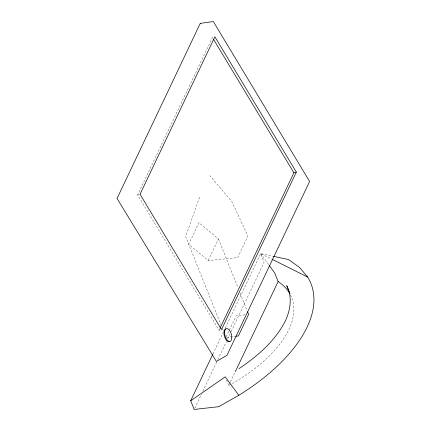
<?xml version="1.0" encoding="UTF-8"?>
<svg xmlns="http://www.w3.org/2000/svg" width="431" height="431" viewBox="0 0 431 431"><rect width="100%" height="100%" fill="white"/><g stroke="black" fill="none" stroke-linecap="round" stroke-linejoin="round"><path stroke-width="0.32" stroke-dasharray="2.15 1.62" d="M199.596 197.226L185.621 236.571L220.936 324.866M220.295 329.893L219.072 330.232L137.602 194.931L212.435 37.481L213.657 37.141M208.2 260.534L218.452 238.952L198.944 222.665L188.692 244.242L208.2 260.534L237.675 257.646L247.927 236.064L231.926 201.73L209.854 175.643M219.072 330.232L219.648 329.02M212.946 353.953L223.064 332.673M225.375 327.808L260.631 253.622L272.985 256.24M226.221 336.762L229.071 330.771M229.351 330.168L236.193 315.783L245.352 314.749M194.747 408.232L201.39 394.246M202.839 391.208L216.707 362.024M217.865 359.589L226.534 341.347M227.692 338.917L230.003 334.052M231.156 331.617L264.101 262.301L260.631 253.622L271.465 259.015M226.48 379.959L228.71 385.54L230.154 382.496M230.445 381.893L235.067 372.163M137.602 194.931L139.439 194.424M226.587 337.29L235.094 336.331M260.631 253.622L268.815 264.855M218.452 238.952L238.154 288.199M240.148 293.188L247.13 310.643M222.434 328.616L223.183 330.491M290.483 294.906A119.101 60.087 -21.8 0 1 231.646 383.897M231.064 384.231A119.101 60.087 -21.8 0 1 228.71 385.54M231.07 336.471A6.659 3.27 74.5 0 1 231.021 339.041"/><path stroke-width="0.65" d="M219.939 328.411L293.899 172.783L296.35 172.104L214.88 36.802L140.048 194.252L221.518 329.553L296.35 172.104M273.637 256.38L288.587 259.548L299.593 267.446L307.594 276.993A161.501 81.481 -21.8 0 1 238.833 395.286L218.657 406.697L194.165 409.45L190.696 400.771L212.661 354.562M235.358 371.554L278.13 281.556L274.66 272.877L269.203 265.388M238.957 368.661C257.485 356.248 275.134 341.083 285.365 320.885C290.494 309.937 292.471 296.77 286.712 285.656L289.939 293.716M190.696 400.771L225.241 376.861L238.833 395.286M235.752 336.261L238.365 335.964L248.622 314.382L247.626 311.888M272.069 259.317L307.594 276.993M213.474 39.21L293.899 172.783M278.13 281.556A119.101 60.087 -21.8 0 1 289.874 293.77M229.874 341.357A6.659 3.27 74.5 0 1 224.481 336.519A6.659 3.27 74.5 0 1 225.941 328.772M200.27 23.366L117.049 198.475L216.421 361.458L226.97 355.343L309.609 181.462L213.323 21.55L200.27 23.366M224.599 332.199A6.659 3.27 74.5 0 0 229.782 341.503A6.659 3.27 74.5 0 0 230.251 331.417A6.659 3.27 74.5 0 0 224.599 332.199"/></g></svg>
